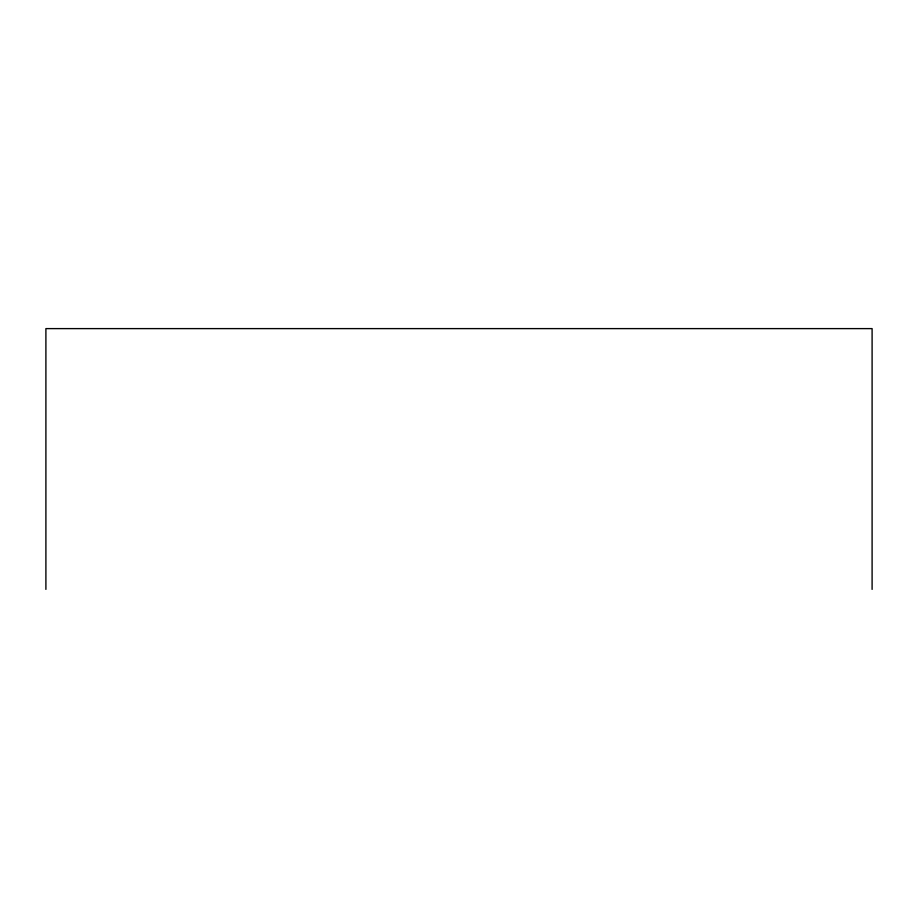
<?xml version="1.0" encoding="UTF-8"?>
<svg xmlns="http://www.w3.org/2000/svg" width="918" height="918" viewBox="0 0 918 918"><rect width="100%" height="100%" fill="white"/><g stroke="black" fill="none" stroke-linecap="round" stroke-linejoin="round"><path stroke-width="1.38" d="M872.1 589.39L872.1 328.61L45.9 328.61L45.9 589.39"/></g></svg>
